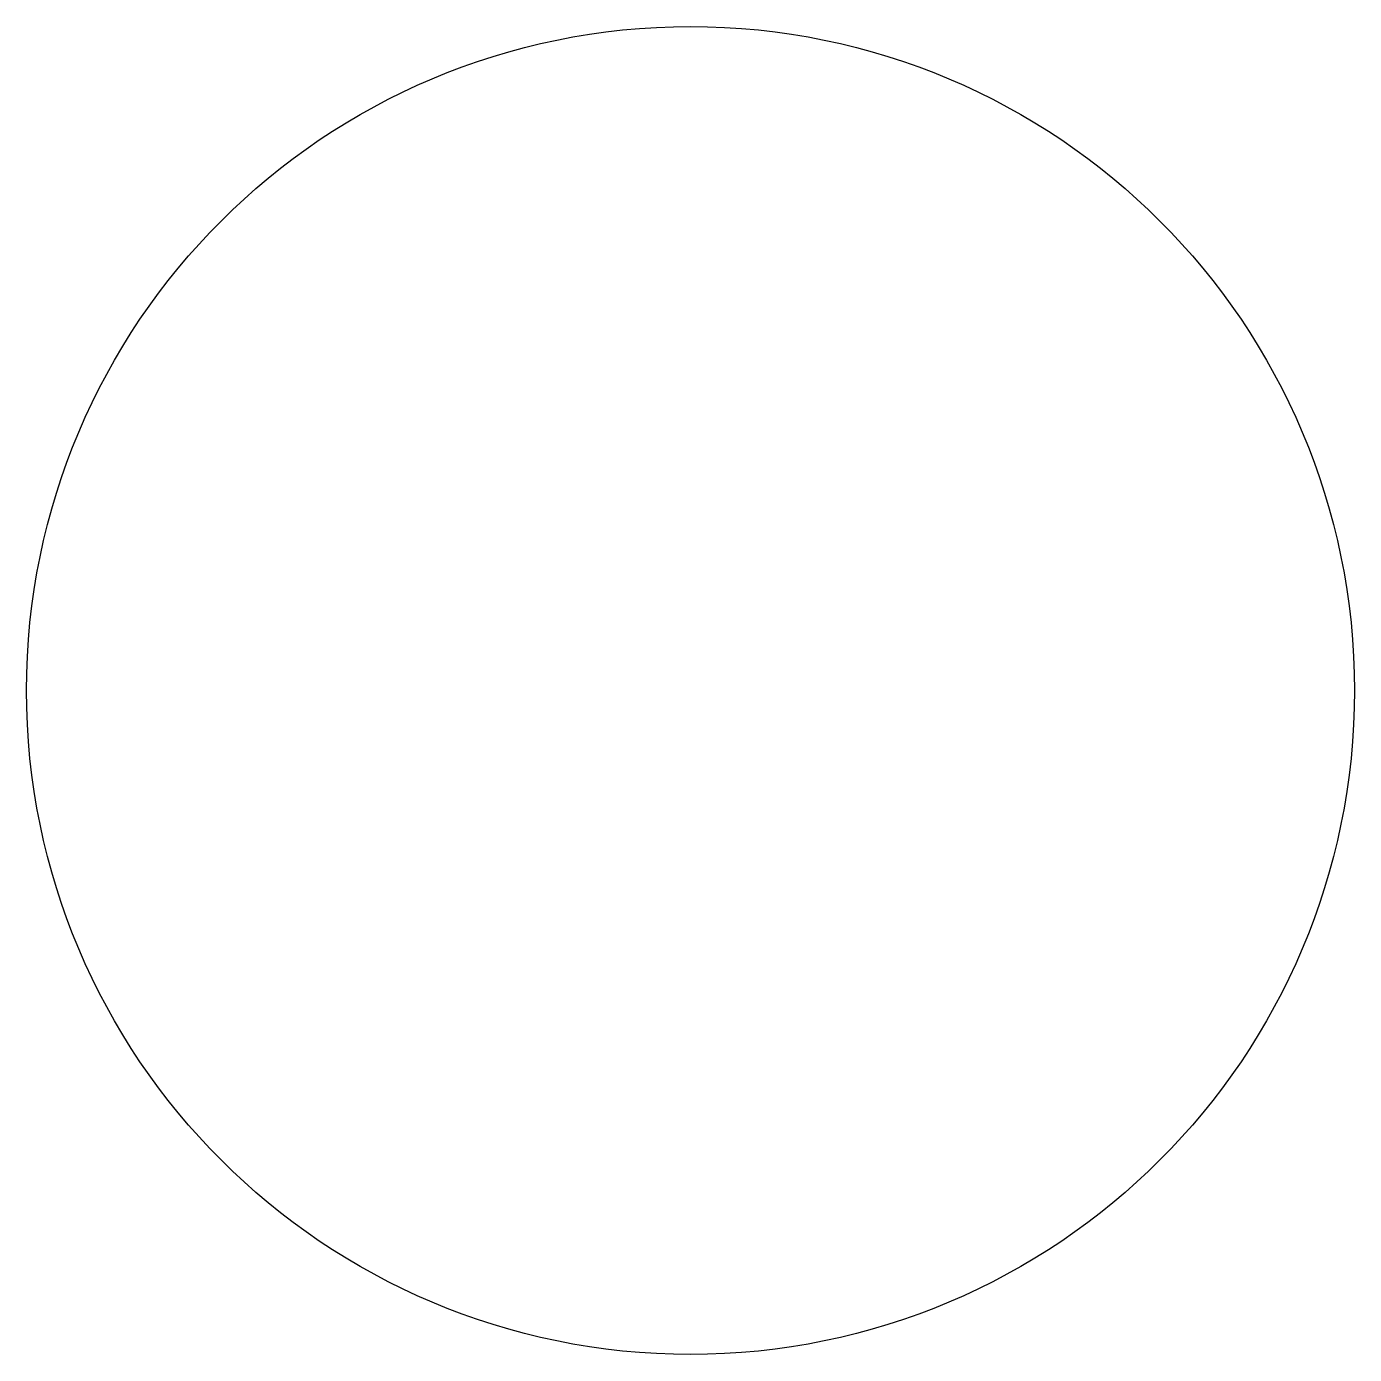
# Model space of a CAD drawing. Extents: x -0.8 to 0.8, y -0.8 to 0.8.
import ezdxf

# ---------------------------------------------------------------- set-up
doc = ezdxf.new("R2010")
doc.units = 0
doc.header["$MEASUREMENT"] = 0
doc.layers.add('GICAD_QUYANG', color=7, linetype='CONTINUOUS')

msp = doc.modelspace()

# ---------------------------------------------------------------- linework, layer by layer
at = {"layer": 'GICAD_QUYANG', "color": 7}
msp.add_circle((0, 0), 0.8, dxfattribs=at)

doc.saveas('drawing.dxf')
